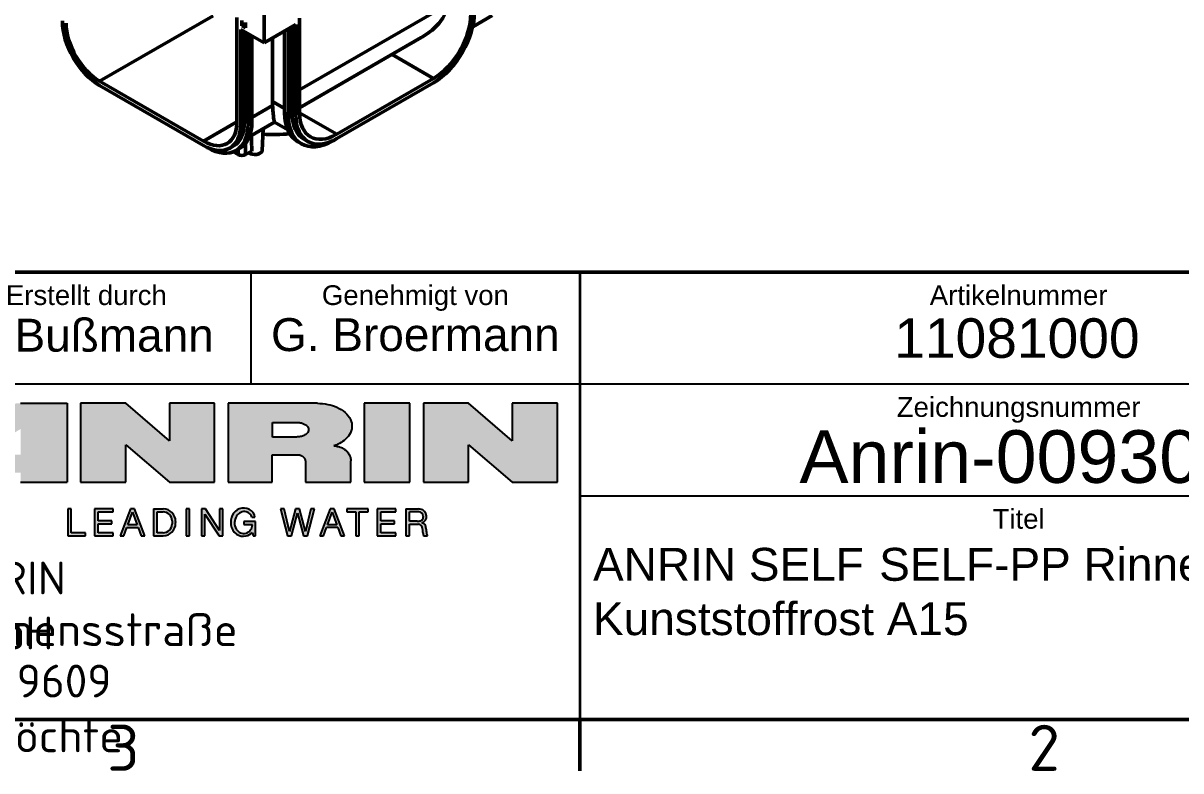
# Model space of a CAD drawing. Header units: millimetres. Extents: x 0 to 2100, y 0 to 1485.
# Drawn here: x 1188.5 to 1628.3, y 30.5 to 314.6 of the extents above; entities that cross this region are included whole.
import ezdxf
from ezdxf.enums import TextEntityAlignment as Align

# ---------------------------------------------------------------- set-up
doc = ezdxf.new("R2010")
doc.units = ezdxf.units.MM
doc.header["$LTSCALE"] = 5
doc.layers.get('0').update_dxf_attribs({"lineweight": 50})
for name, color, linetype, lineweight in [('Rahmen (ISO)', 7, 'Continuous', 50), ('Schraffur (ISO)', 7, 'Continuous', 50), ('Sichtbar (ISO)', 7, 'Continuous', 50), ('Sichtbar schmal (ISO)', 7, 'Continuous', 50), ('Skizziergeometrie (ISO)', 7, 'Continuous', 50), ('Symbole(DIN)', 7, 'Continuous', 50), ('Titel (ISO)', 7, 'Continuous', 50)]:
    doc.layers.add(name, color=color, linetype=linetype, lineweight=lineweight)
doc.styles.add('Aktuell-DIN', font='arial.ttf')
doc.styles.add('Notiztext (DIN)', font='isocpeur.ttf')
doc.styles.add('Textstil36', font='arial.ttf')
doc.styles.add('Textstil50', font='arial.ttf')
doc.styles.add('Textstil53', font='arial.ttf')
doc.styles.add('Textstil60', font='arial.ttf')
doc.styles.add('Textstil94', font='arial.ttf')
doc.styles.add('TXT 5_0', font='isocpeur.ttf')

# ---------------------------------------------------------------- blocks, each defined once
blk = doc.blocks.new('Ränder Standardrahmen')
at = {"layer": 'Rahmen (ISO)'}
blk.add_line((280, 10), (280, 6.100000143051147), dxfattribs=at)
at = {"layer": 'Rahmen (ISO)', "flags": 128}
blk.add_lwpolyline([(10, 10), (10, 287.0000076293945), (410, 287.0000076293945), (410, 10), (10, 10)], dxfattribs=at)
at = {"layer": 'Rahmen (ISO)', "color": 179, "char_height": 3.499999940395355, "attachment_point": 7, "style": 'Notiztext (DIN)'}
for s, insert in [('3', (244.0783748340615, 6.100000059604644)), ('2', (314.0783748340615, 6.100000059604644))]:
    blk.add_mtext(s, dxfattribs=dict(at, insert=insert))
blk = doc.blocks.new('Schriftfelder Kundenzeichnung DE')
at = {"layer": 'Schraffur (ISO)'}
h = blk.add_hatch(color=256, dxfattribs=at)
edge = h.paths.add_edge_path(flags=0)
edge.add_line((108.683909823923, 225.3408427413095), (110.516742063923, 225.3408427413095))
edge.add_line((110.5167420639229, 225.3408427413095), (110.5167420639229, 227.2962102213095))
edge.add_arc((111.2257004586354, 225.8655982654567), 1.59664416, 116.3613146929463, 117.7482226645101)
edge.add_arc((112.3362595360138, 223.7546137413095), 3.981931800000001, 117.7482226645103, 156.5245153357833)
edge = h.paths.add_edge_path()
edge.add_arc((110.5045526805172, 224.9907311013095), 4.26078048, 90, 151.5119102653221)
edge.add_line((106.7596833415043, 227.0230214182844), (104.712935583923, 223.2515115813095))
edge.add_line((104.712935583923, 223.2515115813095), (108.171648543923, 223.2515115813095))
edge.add_line((108.171648543923, 223.2515115813095), (108.2998586025441, 223.9915139013095))
edge.add_line((108.2998586025441, 223.9915139013095), (110.5167420639229, 223.9915139013095))
edge.add_line((110.5167420639229, 223.9915139013095), (110.5167420639229, 223.2515115813095))
edge.add_line((110.5167420639229, 223.2515115813095), (114.045733623923, 223.2515115813095))
edge.add_line((114.045733623923, 223.2515115813095), (114.045733623923, 229.2515115813095))
edge.add_line((114.045733623923, 229.2515115813095), (110.5045526805172, 229.2515115813095))
for points in [[(125.252607783923, 223.2515115813095), (121.817400063923, 223.2515115813095), (118.505964063923, 226.1045144613095), (118.505964063923, 223.2515115813095), (115.070756343923, 223.2515115813095), (115.070756343923, 229.2515115813095), (118.505964063923, 229.2515115813095), (121.817400063923, 226.3985087013095), (121.817400063923, 229.2515115813095), (125.252607783923, 229.2515115813095)], [(140.097968583923, 223.2515115813095), (136.625119383923, 223.2515115813095), (136.625119383923, 229.2515115813095), (140.097968583923, 229.2515115813095)], [(147.869635023923, 229.2515115813095), (151.304842743923, 229.2515115813095), (151.304842743923, 223.2515115813095), (147.869635023923, 223.2515115813095), (144.558199023923, 226.1045144613095), (144.558199023923, 223.2515115813095), (141.122991303923, 223.2515115813095), (141.122991303923, 229.2515115813095), (144.558199023923, 229.2515115813095), (147.869635023923, 226.3985087013095)], [(114.092750823923, 221.2198260213095), (114.092750823923, 219.1891757013095), (115.437950823923, 219.1891757013095), (115.437950823923, 219.4171757013095), (114.362750823923, 219.4171757013095), (114.362750823923, 221.2198260213095)], [(117.539431743923, 220.9918260213095), (117.539431743923, 221.2198260213095), (116.127950823923, 221.2198260213095), (116.127950823923, 219.1891757013095), (117.539431743923, 219.1891757013095), (117.539431743923, 219.4171757013095), (116.399148063923, 219.4171757013095), (116.399148063923, 220.0905008613095), (117.454217463923, 220.0905008613095), (117.454217463923, 220.3185008613095), (116.399148063923, 220.3185008613095), (116.399148063923, 220.9918260213095)], [(123.086601303923, 221.2198260213095), (123.086601303923, 219.1891757013095), (123.356828463923, 219.1891757013095), (123.356828463923, 221.2198260213095)], [(124.262986023923, 221.2198260213095), (124.262986023923, 219.1891757013095), (124.518913143923, 219.1891757013095), (124.518913143923, 220.8277610613095), (125.589754863923, 219.1891757013095), (125.881309503923, 219.1891757013095), (125.881309503923, 221.2198260213095), (125.625382383923, 221.2198260213095), (125.625382383923, 219.5812406613095), (124.5545406639229, 221.2198260213095)], [(132.561861423923, 221.2198260213095), (132.155045343923, 219.5180909013095), (131.699562243923, 221.2198260213095), (131.4071755239229, 221.2198260213095), (130.951692423923, 219.5180909013095), (130.544876343923, 221.2198260213095), (130.268875503923, 221.2198260213095), (130.805499063923, 219.1891757013095), (131.097885783923, 219.1891757013095), (131.553368883923, 220.8909108213095), (132.008851983923, 219.1891757013095), (132.301238703923, 219.1891757013095), (132.837862263923, 221.2198260213095)], [(135.977502663923, 219.1891757013095), (136.247237223923, 219.1891757013095), (136.247237223923, 220.9918260213095), (136.924449183923, 220.9918260213095), (136.924449183923, 221.2198260213095), (135.300290703923, 221.2198260213095), (135.300290703923, 220.9918260213095), (135.977502663923, 220.9918260213095)], [(139.015114863923, 219.1891757013095), (139.015114863923, 219.4171757013095), (137.874831183923, 219.4171757013095), (137.874831183923, 220.0905008613095), (138.929900583923, 220.0905008613095), (138.929900583923, 220.3185008613095), (137.874831183923, 220.3185008613095), (137.874831183923, 220.9918260213095), (139.015114863923, 220.9918260213095), (139.015114863923, 221.2198260213095), (137.603633943923, 221.2198260213095), (137.603633943923, 219.1891757013095)]]:
    blk.add_hatch(color=256, dxfattribs=at).paths.add_polyline_path(points)
h = blk.add_hatch(color=256, dxfattribs=at)
edge = h.paths.add_edge_path(flags=0)
edge.add_line((129.642346503923, 227.8052701413094), (129.642346503923, 226.6901711013095))
edge.add_line((129.642346503923, 226.6901711013095), (131.480023983923, 226.6901711013095))
edge.add_spline(control_points=[(131.480023983923, 226.6901711013095), (131.5318805497063, 226.6916958227884), (131.6305581805931, 226.6945972085825), (131.7834079712094, 226.7187347864066), (131.9456075507691, 226.7621980947508), (132.1091953016572, 226.8344387768472), (132.2411939532879, 226.9285784099501), (132.3403721803921, 227.0402636060593), (132.396135090417, 227.1601969955236), (132.4018507240181, 227.2893400885062), (132.3685830476563, 227.4029543419422), (132.2920363050484, 227.5186120536297), (132.1869485253285, 227.6088157974424), (132.0663152088053, 227.6797835189072), (131.9581459113344, 227.7259415766284), (131.8527252149688, 227.7585600237585), (131.7479852451018, 227.7823689967755), (131.6253257673098, 227.8010784926916), (131.5313444046484, 227.8037896558978), (131.480023983923, 227.8052701413094)], knot_values=[-0.2348443077656115, -0.2348443077656115, -0.2348443077656115, -0.2348443077656115, -0.2192949338551818, -0.2052554725607108, -0.1885299087278163, -0.1690334631389931, -0.1519110800315538, -0.1403572958252844, -0.1244643519458432, -0.1133909403395071, -0.1022811609910772, -0.08951621207976893, -0.07231263734836829, -0.06124997503032472, -0.04759695909511757, -0.03714336058679168, -0.02818110863432662, -0.01538886339449367, 0, 0, 0, 0], degree=3, periodic=0)
edge.add_line((131.480023983923, 227.8052701413094), (129.642346503923, 227.8052701413094))
edge = h.paths.add_edge_path()
edge.add_spline(control_points=[(134.3150813439229, 226.0103985813095), (134.4168598895055, 226.0499850707431), (134.6939340057785, 226.1577522972583), (135.1242053294814, 226.422542312788), (135.5393193016908, 226.8579692208423), (135.7441753496952, 227.4401807852996), (135.6188050910975, 228.067237885474), (135.188165090126, 228.5998506058473), (134.5630450770148, 228.975213475255), (133.8338599334821, 229.208407002818), (133.3252697546637, 229.2368130615507), (133.0621032639229, 229.2515115813095)], knot_values=[0, 0, 0, 0, 0.03273779986462733, 0.08912287864097368, 0.1501897263755084, 0.2100176711255166, 0.2664548752384519, 0.3341424044766891, 0.4091241048504136, 0.4826164910825286, 0.5614219785737962, 0.5614219785737962, 0.5614219785737962, 0.5614219785737962], degree=3, periodic=0)
edge.add_line((133.0621032639229, 229.2515115813095), (126.2776305039229, 229.2515115813095))
edge.add_line((126.277630503923, 229.2515115813095), (126.277630503923, 223.2515115813094))
edge.add_line((126.277630503923, 223.2515115813095), (129.640630143923, 223.2515115813095))
edge.add_line((129.640630143923, 223.2515115813095), (129.640630143923, 225.3408427413095))
edge.add_line((129.640630143923, 225.3408427413095), (131.617366023923, 225.3408427413095))
edge.add_spline(control_points=[(131.617366023923, 225.3408427413095), (131.6488713517749, 225.3391210629297), (131.7096549333692, 225.3357994095647), (131.7990697278204, 225.3095878925087), (131.872281801242, 225.2741947818108), (131.9337235729713, 225.2322818866625), (131.9865197590555, 225.1865581139826), (132.0300926899619, 225.1373930018526), (132.0741991413703, 225.0750696916928), (132.1122919188791, 225.0043523735758), (132.1455681176842, 224.9096097331732), (132.1624950295837, 224.8218552984954), (132.1642300527399, 224.7638858272553), (132.164888943923, 224.7418713813095)], knot_values=[0, 0, 0, 0, 0.009437148749291642, 0.01820719669116636, 0.02774254030071362, 0.03371989700886165, 0.04047332671375441, 0.04864753822361823, 0.05335390803231722, 0.0633642127570237, 0.07261690739271422, 0.08340067882478427, 0.09000333732218208, 0.09000333732218208, 0.09000333732218208, 0.09000333732218208], degree=3, periodic=0)
edge.add_line((132.164888943923, 224.7418713813095), (132.164888943923, 223.2515115813094))
edge.add_line((132.164888943923, 223.2515115813095), (135.600096663923, 223.2515115813095))
edge.add_line((135.600096663923, 223.2515115813095), (135.600096663923, 224.8899704613095))
edge.add_spline(control_points=[(135.600096663923, 224.8899704613095), (135.5969135726795, 224.9497369570432), (135.5914782726407, 225.0517914731497), (135.5554397474652, 225.1884953475542), (135.5074912832181, 225.3128218758276), (135.4394430282167, 225.4367425261486), (135.3534139701515, 225.5517938194365), (135.2404039955451, 225.6704034442483), (135.111628615453, 225.7719278015089), (134.9566551882107, 225.8619626514578), (134.8241544066446, 225.9192584722618), (134.7024348326499, 225.9579576020105), (134.5708608940054, 225.9892465075556), (134.4424725479349, 226.0072562669392), (134.346413905029, 226.0096257119596), (134.3150813439229, 226.0103985813095)], knot_values=[0, 0, 0, 0, 0.01790270397454535, 0.03056983295888588, 0.04221164982264758, 0.057826131227419, 0.07280866371495635, 0.08518183669927369, 0.1068974509930123, 0.1217176774808403, 0.1388591343700172, 0.1500828583150381, 0.1599955145979027, 0.1794151422518301, 0.1888157834339211, 0.1888157834339211, 0.1888157834339211, 0.1888157834339211], degree=3, periodic=0)
h = blk.add_hatch(color=256, dxfattribs=at)
h.paths.add_polyline_path([(119.021969763923, 220.9790897013095), (119.375604997844, 220.0260197013095), (118.6683345300019, 220.0260197013095)], flags=0)
h.paths.add_polyline_path([(118.357824783923, 219.1891757013095), (118.079050503923, 219.1891757013095), (118.872720123923, 221.2198260213095), (119.1712194039229, 221.2198260213095), (119.964889023923, 219.1891757013095), (119.686114743923, 219.1891757013095), (119.4591581092633, 219.8008386213095), (118.5847814185826, 219.8008386213095)])
h = blk.add_hatch(color=256, dxfattribs=at)
edge = h.paths.add_edge_path(flags=0)
edge.add_line((122.022680343923, 220.3187820213095), (122.022680343923, 220.0902197013095))
edge.add_arc((121.344585543923, 220.0902197013095), 0.6780948, -90, 0, ccw=False)
edge.add_line((121.344585543923, 219.4121249013095), (120.888736383923, 219.4121249013095))
edge.add_line((120.888736383923, 219.4121249013095), (120.888736383923, 220.9968768213095))
edge.add_line((120.888736383923, 220.9968768213095), (121.344585543923, 220.9968768213095))
edge.add_arc((121.344585543923, 220.3187820213095), 0.6780948, 0, 90, ccw=False)
edge = h.paths.add_edge_path()
edge.add_line((122.292907503923, 220.2777335013095), (122.292907503923, 220.1312682213095))
edge.add_arc((121.350814983923, 220.1312682213095), 0.9420925200000002, -90, 0, ccw=False)
edge.add_line((121.350814983923, 219.1891757013095), (120.618509223923, 219.1891757013095))
edge.add_line((120.618509223923, 219.1891757013095), (120.618509223923, 221.2198260213095))
edge.add_line((120.618509223923, 221.2198260213095), (121.350814983923, 221.2198260213095))
edge.add_arc((121.350814983923, 220.2777335013095), 0.9420925200000002, 0, 90, ccw=False)
h = blk.add_hatch(color=256, dxfattribs=at)
edge = h.paths.add_edge_path()
edge.add_arc((127.4262397882722, 220.3651757013095), 0.9096000000000004, 108.7548966671923, 155.983844719467)
edge.add_arc((127.807688463923, 220.1952149180556), 1.3272, 155.9838447194682, 187.9914345018063)
edge.add_arc((127.5224852712298, 220.1551757013095), 1.039200000000001, 187.991434501805, 233.7769540661515)
edge.add_arc((127.4381004384694, 220.0399757013095), 0.8964000000000004, 233.7769540661532, 284.14111023393)
edge.add_arc((127.4187510198735, 220.1167757013095), 0.9755999999999999, 284.1411102339305, 316.1812399542431)
edge.add_line((128.1226791656291, 219.4412903013095), (128.193566103923, 219.1891757013095))
edge.add_line((128.193566103923, 219.1891757013095), (128.363966103923, 219.1891757013095))
edge.add_line((128.363966103923, 219.1891757013095), (128.363966103923, 220.2576428613095))
edge.add_line((128.363966103923, 220.2576428613095), (127.473759663923, 220.2576428613095))
edge.add_line((127.473759663923, 220.2576428613095), (127.473759663923, 220.0305529413095))
edge.add_line((127.473759663923, 220.0305529413095), (128.1257988137048, 220.0305529413095))
edge.add_arc((127.4694716349456, 220.0207757013095), 0.6564000000000001, -150.37950396507392, 0.8534663380053757, ccw=False)
edge.add_arc((127.7417420887227, 220.1755757013095), 0.9696000000000005, 148.1617581461661, 209.6204960349263, ccw=False)
edge.add_arc((127.5195022183124, 220.3135757013095), 0.708, 78.44410074413952, 148.1617581461653, ccw=False)
edge.add_arc((127.5550797393053, 220.4875757013095), 0.5304000000000002, 11.53554341040342, 78.44410074413878, ccw=False)
edge.add_line((128.074766103923, 220.5936428613095), (128.324366103923, 220.5936428613095))
edge.add_arc((127.6013750059995, 220.5276135320432), 0.7260000000000002, 5.21823285918623, 65.66421573335826)
edge.add_arc((127.4698379533712, 220.2367757013095), 1.045200000000001, 65.66421573336058, 108.7548966671922)
h = blk.add_hatch(color=256, dxfattribs=at)
h.paths.add_polyline_path([(134.535621877844, 220.0260197013095), (134.181986643923, 220.9790897013095), (133.8283514100019, 220.0260197013095)], flags=0)
h.paths.add_polyline_path([(134.032737003923, 221.2198260213095), (133.239067383923, 219.1891757013095), (133.517841663923, 219.1891757013095), (133.7447982985826, 219.8008386213095), (134.6191749892633, 219.8008386213095), (134.846131623923, 219.1891757013095), (135.124905903923, 219.1891757013095), (134.331236283923, 221.2198260213095)])
h = blk.add_hatch(color=256, dxfattribs=at)
edge = h.paths.add_edge_path(flags=0)
edge.add_line((140.771062743923, 220.9968768213095), (140.066121063923, 220.9968768213095))
edge.add_line((140.066121063923, 220.9968768213095), (140.066121063923, 220.2839815413095))
edge.add_line((140.066121063923, 220.2839815413095), (140.633433783923, 220.2839815413095))
edge.add_arc((140.633433783923, 221.1473537013095), 0.86337216, 270, 289.1620101958619)
edge.add_arc((140.824118943923, 220.5986092605525), 0.2824407600000001, 289.1620101958597, 360)
edge.add_line((141.106559703923, 220.5986092605525), (141.106559703923, 220.6613798613095))
edge.add_arc((140.771062743923, 220.6613798613095), 0.3354969600000001, 0, 90)
edge = h.paths.add_edge_path()
edge.add_line((139.796039943923, 221.2198260213095), (139.796039943923, 219.1891757013095))
edge.add_line((139.796039943923, 219.1891757013095), (140.066121063923, 219.1891757013095))
edge.add_line((140.066121063923, 219.1891757013095), (140.066121063923, 220.0568142213095))
edge.add_line((140.066121063923, 220.0568142213095), (140.757378303923, 220.0568142213095))
edge.add_arc((140.757378303923, 219.7724142213095), 0.2844, 12.877147864535516, 90, ccw=False)
edge.add_arc((138.890345279691, 219.3455902219524), 2.199600000000001, 0.34767452326332204, 12.877147864535289, ccw=False)
edge.add_arc((141.422298663923, 219.3609544686387), 0.3323999999999999, 180.3476745232685, 211.1167275824202)
edge.add_line((141.137725623923, 219.1891757013095), (141.4374325839229, 219.1891757013095))
edge.add_arc((141.810972903923, 219.4630769049109), 0.4632000000000002, 190.0760485959375, 216.2510084252529, ccw=False)
edge.add_arc((143.2228554653303, 219.7139626015817), 1.8972, 181.1097201713741, 190.0760485959349, ccw=False)
edge.add_arc((140.454974703923, 219.6603468330855), 0.8712000000000004, 1.10972017137414, 19.97247768533239)
edge.add_arc((140.977159143923, 219.8501224127102), 0.3156000000000001, 19.97247768533407, 85.20143695251477)
edge.add_arc((140.844616383923, 220.6563195945944), 0.5167545600000002, 287.9134775026913, 363.4992817117508)
edge.add_arc((140.7984608387399, 220.6534971813095), 0.5629963200000003, 3.499281711751236, 81.2837322856036)
edge.add_arc((140.7547331892268, 220.3682773413095), 0.8515486800000001, 81.2837322856041, 90)
edge.add_line((140.7547331892268, 221.2198260213095), (139.796039943923, 221.2198260213095))
at = {"layer": 'Skizziergeometrie (ISO)', "color": 7, "lineweight": 25}
for p, q in [((110.5045526805172, 229.2515115813095), (114.045733623923, 229.2515115813095)), ((114.045733623923, 229.2515115813095), (114.045733623923, 223.2515115813095)), ((115.070756343923, 229.2515115813095), (115.070756343923, 223.2515115813095)), ((118.505964063923, 229.2515115813095), (115.070756343923, 229.2515115813095)), ((121.817400063923, 226.3985087013095), (118.505964063923, 229.2515115813095)), ((125.252607783923, 229.2515115813095), (121.817400063923, 229.2515115813095)), ((121.817400063923, 229.2515115813095), (121.817400063923, 226.3985087013095)), ((125.252607783923, 223.2515115813095), (125.252607783923, 229.2515115813095)), ((126.277630503923, 229.2515115813095), (126.277630503923, 223.2515115813095)), ((133.0621032639229, 229.2515115813095), (126.277630503923, 229.2515115813095)), ((140.097968583923, 229.2515115813095), (136.625119383923, 229.2515115813095)), ((136.625119383923, 229.2515115813095), (136.625119383923, 223.2515115813095)), ((140.097968583923, 223.2515115813095), (140.097968583923, 229.2515115813095)), ((144.558199023923, 229.2515115813095), (141.122991303923, 229.2515115813095)), ((141.122991303923, 229.2515115813095), (141.122991303923, 223.2515115813095)), ((147.869635023923, 226.3985087013095), (144.558199023923, 229.2515115813095)), ((147.869635023923, 229.2515115813095), (147.869635023923, 226.3985087013095)), ((151.304842743923, 229.2515115813095), (147.869635023923, 229.2515115813095)), ((151.304842743923, 223.2515115813095), (151.304842743923, 229.2515115813095)), ((129.642346503923, 227.8052701413094), (131.480023983923, 227.8052701413094)), ((129.642346503923, 226.6901711013095), (129.642346503923, 227.8052701413094)), ((118.505964063923, 226.1045144613095), (121.817400063923, 223.2515115813095)), ((118.505964063923, 223.2515115813095), (118.505964063923, 226.1045144613095)), ((131.480023983923, 226.6901711013095), (129.642346503923, 226.6901711013095)), ((144.558199023923, 223.2515115813095), (144.558199023923, 226.1045144613095)), ((144.558199023923, 226.1045144613095), (147.869635023923, 223.2515115813095)), ((129.640630143923, 223.2515115813095), (129.640630143923, 225.3408427413095)), ((129.640630143923, 225.3408427413095), (131.617366023923, 225.3408427413095)), ((132.164888943923, 224.7418713813095), (132.164888943923, 223.2515115813095)), ((135.600096663923, 223.2515115813095), (135.600096663923, 224.8899704613095)), ((110.5167420639229, 223.2515115813095), (114.045733623923, 223.2515115813095)), ((115.070756343923, 223.2515115813095), (118.505964063923, 223.2515115813095)), ((121.817400063923, 223.2515115813095), (125.252607783923, 223.2515115813095)), ((126.277630503923, 223.2515115813095), (129.640630143923, 223.2515115813095)), ((132.164888943923, 223.2515115813095), (135.600096663923, 223.2515115813095)), ((136.625119383923, 223.2515115813095), (140.097968583923, 223.2515115813095)), ((141.122991303923, 223.2515115813095), (144.558199023923, 223.2515115813095)), ((147.869635023923, 223.2515115813095), (151.304842743923, 223.2515115813095)), ((114.362750823923, 221.2198260213095), (114.092750823923, 221.2198260213095)), ((114.092750823923, 221.2198260213095), (114.092750823923, 219.1891757013095)), ((114.362750823923, 219.4171757013095), (114.362750823923, 221.2198260213095)), ((116.127950823923, 221.2198260213095), (116.127950823923, 219.1891757013095)), ((117.539431743923, 221.2198260213095), (116.127950823923, 221.2198260213095)), ((116.399148063923, 220.9918260213095), (117.539431743923, 220.9918260213095)), ((116.399148063923, 220.3185008613095), (116.399148063923, 220.9918260213095)), ((117.539431743923, 220.9918260213095), (117.539431743923, 221.2198260213095)), ((118.872720123923, 221.2198260213095), (118.079050503923, 219.1891757013095)), ((118.6683345300019, 220.0260197013095), (119.021969763923, 220.9790897013095)), ((119.1712194039229, 221.2198260213095), (118.872720123923, 221.2198260213095)), ((119.021969763923, 220.9790897013095), (119.375604997844, 220.0260197013095)), ((119.964889023923, 219.1891757013095), (119.1712194039229, 221.2198260213095)), ((120.618509223923, 221.2198260213095), (121.350814983923, 221.2198260213095)), ((120.618509223923, 221.2198260213095), (120.618509223923, 219.1891757013095)), ((120.888736383923, 220.9968768213095), (121.344585543923, 220.9968768213095)), ((120.888736383923, 219.4121249013095), (120.888736383923, 220.9968768213095)), ((123.086601303923, 221.2198260213095), (123.086601303923, 219.1891757013095)), ((123.356828463923, 221.2198260213095), (123.086601303923, 221.2198260213095)), ((123.356828463923, 219.1891757013095), (123.356828463923, 221.2198260213095)), ((124.262986023923, 221.2198260213095), (124.262986023923, 219.1891757013095)), ((124.5545406639229, 221.2198260213095), (124.262986023923, 221.2198260213095)), ((124.518913143923, 220.8277610613095), (125.589754863923, 219.1891757013095)), ((124.518913143923, 219.1891757013095), (124.518913143923, 220.8277610613095)), ((125.625382383923, 219.5812406613095), (124.5545406639229, 221.2198260213095)), ((125.881309503923, 221.2198260213095), (125.625382383923, 221.2198260213095)), ((125.625382383923, 221.2198260213095), (125.625382383923, 219.5812406613095)), ((125.881309503923, 219.1891757013095), (125.881309503923, 221.2198260213095)), ((130.268875503923, 221.2198260213095), (130.805499063923, 219.1891757013095)), ((130.544876343923, 221.2198260213095), (130.268875503923, 221.2198260213095)), ((130.951692423923, 219.5180909013095), (130.544876343923, 221.2198260213095)), ((131.4071755239229, 221.2198260213095), (130.951692423923, 219.5180909013095)), ((131.097885783923, 219.1891757013095), (131.553368883923, 220.8909108213095)), ((131.699562243923, 221.2198260213095), (131.4071755239229, 221.2198260213095)), ((131.553368883923, 220.8909108213095), (132.008851983923, 219.1891757013095)), ((132.155045343923, 219.5180909013095), (131.699562243923, 221.2198260213095)), ((132.561861423923, 221.2198260213095), (132.155045343923, 219.5180909013095)), ((132.301238703923, 219.1891757013095), (132.837862263923, 221.2198260213095)), ((132.837862263923, 221.2198260213095), (132.561861423923, 221.2198260213095)), ((134.032737003923, 221.2198260213095), (133.239067383923, 219.1891757013095)), ((133.8283514100019, 220.0260197013095), (134.181986643923, 220.9790897013095)), ((134.331236283923, 221.2198260213095), (134.032737003923, 221.2198260213095)), ((134.181986643923, 220.9790897013095), (134.535621877844, 220.0260197013095)), ((135.124905903923, 219.1891757013095), (134.331236283923, 221.2198260213095)), ((135.300290703923, 221.2198260213095), (135.300290703923, 220.9918260213095)), ((136.924449183923, 221.2198260213095), (135.300290703923, 221.2198260213095)), ((135.300290703923, 220.9918260213095), (135.977502663923, 220.9918260213095)), ((135.977502663923, 220.9918260213095), (135.977502663923, 219.1891757013095)), ((136.247237223923, 219.1891757013095), (136.247237223923, 220.9918260213095)), ((136.247237223923, 220.9918260213095), (136.924449183923, 220.9918260213095)), ((136.924449183923, 220.9918260213095), (136.924449183923, 221.2198260213095)), ((137.603633943923, 221.2198260213095), (137.603633943923, 219.1891757013095)), ((139.015114863923, 221.2198260213095), (137.603633943923, 221.2198260213095)), ((137.874831183923, 220.3185008613095), (137.874831183923, 220.9918260213095)), ((137.874831183923, 220.9918260213095), (139.015114863923, 220.9918260213095)), ((139.015114863923, 220.9918260213095), (139.015114863923, 221.2198260213095)), ((139.796039943923, 221.2198260213095), (139.796039943923, 219.1891757013095)), ((139.796039943923, 221.2198260213095), (140.7547331892268, 221.2198260213095)), ((140.066121063923, 220.2839815413095), (140.066121063923, 220.9968768213095)), ((140.771062743923, 220.9968768213095), (140.066121063923, 220.9968768213095)), ((117.454217463923, 220.3185008613095), (116.399148063923, 220.3185008613095)), ((116.399148063923, 220.0905008613095), (117.454217463923, 220.0905008613095)), ((116.399148063923, 219.4171757013095), (116.399148063923, 220.0905008613095)), ((117.454217463923, 220.0905008613095), (117.454217463923, 220.3185008613095)), ((119.375604997844, 220.0260197013095), (118.6683345300019, 220.0260197013095)), ((122.022680343923, 220.3187820213095), (122.022680343923, 220.0902197013095)), ((122.292907503923, 220.2777335013095), (122.292907503923, 220.2045008613095)), ((122.292907503923, 220.1312682213095), (122.292907503923, 220.2045008613095)), ((128.363966103923, 220.2576428613095), (127.473759663923, 220.2576428613095)), ((127.473759663923, 220.2576428613095), (127.473759663923, 220.0305529413095)), ((127.473759663923, 220.0305529413095), (128.1257988137048, 220.0305529413095)), ((128.074766103923, 220.5936428613095), (128.324366103923, 220.5936428613095)), ((128.363966103923, 219.1891757013095), (128.363966103923, 220.2576428613095)), ((134.535621877844, 220.0260197013095), (133.8283514100019, 220.0260197013095)), ((138.929900583923, 220.3185008613095), (137.874831183923, 220.3185008613095)), ((137.874831183923, 219.4171757013095), (137.874831183923, 220.0905008613095)), ((137.874831183923, 220.0905008613095), (138.929900583923, 220.0905008613095)), ((138.929900583923, 220.0905008613095), (138.929900583923, 220.3185008613095)), ((140.633433783923, 220.2839815413095), (140.066121063923, 220.2839815413095)), ((140.066121063923, 219.1891757013095), (140.066121063923, 220.0568142213095)), ((140.066121063923, 220.0568142213095), (140.757378303923, 220.0568142213095)), ((141.106559703923, 220.6613798613095), (141.106559703923, 220.5986092605525)), ((114.092750823923, 219.1891757013095), (115.437950823923, 219.1891757013095)), ((115.437950823923, 219.4171757013095), (114.362750823923, 219.4171757013095)), ((115.437950823923, 219.1891757013095), (115.437950823923, 219.4171757013095)), ((116.127950823923, 219.1891757013095), (117.539431743923, 219.1891757013095)), ((117.539431743923, 219.4171757013095), (116.399148063923, 219.4171757013095)), ((117.539431743923, 219.1891757013095), (117.539431743923, 219.4171757013095)), ((118.079050503923, 219.1891757013095), (118.357824783923, 219.1891757013095)), ((118.357824783923, 219.1891757013095), (118.5847814185826, 219.8008386213095)), ((118.5847814185826, 219.8008386213095), (119.4591581092633, 219.8008386213095)), ((119.4591581092633, 219.8008386213095), (119.686114743923, 219.1891757013095)), ((119.686114743923, 219.1891757013095), (119.964889023923, 219.1891757013095)), ((120.618509223923, 219.1891757013095), (121.350814983923, 219.1891757013095)), ((121.344585543923, 219.4121249013095), (120.888736383923, 219.4121249013095)), ((123.086601303923, 219.1891757013095), (123.356828463923, 219.1891757013095)), ((124.262986023923, 219.1891757013095), (124.518913143923, 219.1891757013095)), ((125.589754863923, 219.1891757013095), (125.881309503923, 219.1891757013095)), ((128.1226791656291, 219.4412903013095), (128.193566103923, 219.1891757013095)), ((128.193566103923, 219.1891757013095), (128.363966103923, 219.1891757013095)), ((130.805499063923, 219.1891757013095), (131.097885783923, 219.1891757013095)), ((132.008851983923, 219.1891757013095), (132.301238703923, 219.1891757013095)), ((133.239067383923, 219.1891757013095), (133.517841663923, 219.1891757013095)), ((133.517841663923, 219.1891757013095), (133.7447982985826, 219.8008386213095)), ((134.6191749892633, 219.8008386213095), (133.7447982985826, 219.8008386213095)), ((134.6191749892633, 219.8008386213095), (134.846131623923, 219.1891757013095)), ((134.846131623923, 219.1891757013095), (135.124905903923, 219.1891757013095)), ((135.977502663923, 219.1891757013095), (136.247237223923, 219.1891757013095)), ((137.603633943923, 219.1891757013095), (139.015114863923, 219.1891757013095)), ((139.015114863923, 219.4171757013095), (137.874831183923, 219.4171757013095)), ((139.015114863923, 219.1891757013095), (139.015114863923, 219.4171757013095)), ((139.796039943923, 219.1891757013095), (140.066121063923, 219.1891757013095)), ((141.137725623923, 219.1891757013095), (141.437432583923, 219.1891757013095))]:
    blk.add_line(p, q, dxfattribs=at)
for centre, radius, start, end in [((121.344585543923, 220.3187820213095), 0.6780948, 0, 90), ((121.350814983923, 220.2777335013095), 0.9420925200000002, 0, 90), ((127.4262397882722, 220.3651757013095), 0.9096000000000003, 108.7548966671923, 155.983844719467), ((127.5195022183124, 220.3135757013095), 0.708, 78.44410074413948, 148.1617581461653), ((127.4698379533712, 220.2367757013095), 1.0452, 65.66421573336058, 108.7548966671922), ((127.5550797393053, 220.4875757013095), 0.5304000000000001, 11.53554341040343, 78.44410074413803), ((127.6013750059995, 220.5276135320432), 0.7260000000000001, 5.21823285918623, 65.66421573335954), ((140.7547331892268, 220.3682773413095), 0.8515486800000001, 81.28373228560291, 90), ((140.771062743923, 220.6613798613095), 0.3354969600000001, 0, 90), ((140.7984608387399, 220.6534971813095), 0.5629963200000001, 3.499281711751236, 81.28373228560307), ((121.344585543923, 220.0902197013095), 0.6780948, 270, 0), ((121.350814983923, 220.1312682213095), 0.9420925200000002, 270, 0), ((127.807688463923, 220.1952149180556), 1.3272, 155.9838447194682, 187.9914345018063), ((127.5224852712298, 220.1551757013095), 1.0392, 187.9914345018049, 233.7769540661515), ((127.7417420887227, 220.1755757013095), 0.9696000000000004, 148.1617581461661, 209.6204960349263), ((127.4694716349456, 220.0207757013095), 0.6564000000000002, 209.620496034926, 0.8534663380054042), ((140.633433783923, 221.1473537013095), 0.86337216, 270, 289.1620101958619), ((140.757378303923, 219.7724142213095), 0.2844, 12.87714786453554, 90), ((140.824118943923, 220.5986092605525), 0.2824407600000001, 289.1620101958597, 0), ((140.844616383923, 220.6563195945944), 0.5167545600000001, 287.9134775026913, 3.499281711750788), ((140.977159143923, 219.8501224127102), 0.3156000000000001, 19.97247768533407, 85.20143695251102), ((140.454974703923, 219.6603468330855), 0.8712000000000002, 1.10972017137414, 19.97247768533498), ((127.4381004384694, 220.0399757013095), 0.8964000000000001, 233.7769540661532, 284.1411102339306), ((127.4187510198735, 220.1167757013095), 0.9756, 284.1411102339305, 316.1812399542453), ((138.890345279691, 219.3455902219524), 2.1996, 0.3476745232632531, 12.8771478645354), ((141.422298663923, 219.3609544686387), 0.3324, 180.3476745232684, 211.1167275824202), ((143.2228554653303, 219.7139626015817), 1.897200000000001, 181.1097201713741, 190.0760485959349), ((141.810972903923, 219.4630769049109), 0.4632000000000001, 190.0760485959374, 216.2510084252529)]:
    blk.add_arc(centre, radius, start, end, dxfattribs=at)
for points in [[(133.0621032639229, 229.2515115813095), (133.8462557746336, 229.1731832606335), (134.5467567336024, 228.9508963066916), (135.1805291676098, 228.5501993626232), (135.5884603104999, 228.0100583216921), (135.6915455727778, 227.4551806509307), (135.5056253722709, 226.8865226022367), (135.0966282800945, 226.4330500365676), (134.6174821356491, 226.1358183371737), (134.3150813439229, 226.0103985813095)], [(131.480023983923, 227.8052701413094), (131.6337114573302, 227.7974042545105), (131.7602543934786, 227.778668216014), (131.8476103684736, 227.7586399949592), (131.9474376584851, 227.7276192866132), (132.0727895797133, 227.6735140164714), (132.1679057855395, 227.6170236885778), (132.2965136999456, 227.5027595091251), (132.3654462706314, 227.3953225845159), (132.3957536732886, 227.2884386237863), (132.3909585201203, 227.1778083794296), (132.3269342643267, 227.0323454591179), (132.2511889104856, 226.9451007783633), (132.1130863736701, 226.843881760126), (131.9354261898252, 226.7635823321329), (131.7740744651306, 226.7195361121942), (131.6353101601302, 226.6982026876764), (131.480023983923, 226.6901711013095)], [(131.617366023923, 225.3408427413095), (131.7113174548353, 225.3319485701201), (131.7957290500455, 225.3081566243327), (131.881511213711, 225.2665189230023), (131.9309256235622, 225.2328871609209), (131.9819957731823, 225.1886975569888), (132.0362716725853, 225.1275755468387), (132.0634713555392, 225.0891676189483), (132.1109898819901, 225.0010619453961), (132.1418554303675, 224.9138349213411), (132.1615692363428, 224.8078144587696), (132.164888943923, 224.7418713813095)], [(134.3150813439229, 226.0103985813095), (134.4090228658445, 226.0069063152109), (134.6014678914223, 225.9808850555933), (134.6978822143886, 225.9578556442858), (134.8048405013295, 225.9238391369095), (134.9621127026067, 225.8556598942196), (135.090192730592, 225.7810983911076), (135.2604374112249, 225.6462891216501), (135.3457206480241, 225.5566436505373), (135.4353090299954, 225.4365538933147), (135.5102236484788, 225.2995538827619), (135.5522722654606, 225.190994664826), (135.5834603626697, 225.0682228510287), (135.600096663923, 224.8899704613095)]]:
    blk.add_spline(points, degree=3, dxfattribs=at)
at = {"layer": 'Titel (ISO)', "lineweight": 50}
for p, q in [((283.008889163923, 239.2203436413095), (103.008889163923, 239.2203436413095)), ((103.008889163923, 205.2203436413095), (283.008889163923, 205.2203436413095))]:
    blk.add_line(p, q, dxfattribs=at)
at = {"layer": 'Titel (ISO)', "lineweight": 25}
for p, q in [((128.008889163923, 239.2203436413095), (128.008889163923, 230.7203436413095)), ((103.008889163923, 230.7203436413095), (283.008889163923, 230.7203436413095)), ((153.008889163923, 222.2203436413095), (283.008889163923, 222.2203436413095))]:
    blk.add_line(p, q, dxfattribs=at)
at = {"layer": 'Titel (ISO)', "lineweight": 35}
blk.add_line((153.008889163923, 239.2203436413095), (153.008889163923, 205.2203436413095), dxfattribs=at)
at = {"layer": 'Symbole(DIN)', "color": 7, "style": 'Aktuell-DIN'}
for s, insert, char_height, attachment_point in [('\\fArial|b0|i0;Erstellt durch', (115.508889163923, 238.2203436413095), 1.500000059604645, 2), ('\\fArial|b0|i0;Genehmigt von', (140.508889163923, 238.2203436413095), 1.500000059604645, 2), ('\\fArial|b0|i0;Artikelnummer', (186.3422224972563, 238.2203436413095), 1.500000059604645, 2), ('\\fArial|b0|i0;Zeichnungsnummer', (186.3422224972563, 229.7203436413095), 1.500000059604645, 2), ('\\fArial|b0|i0;Titel', (186.3422224972563, 221.2203436413095), 1.500000059604645, 2), ('\\fArial|b0|i0; ', (174.5843457831856, 218.7203436413095), 3.00000011920929, 1)]:
    blk.add_mtext(s, dxfattribs=dict(at, insert=insert, char_height=char_height, attachment_point=attachment_point))
at = {"layer": 'Symbole(DIN)', "color": 7, "char_height": 2.5, "style": 'Aktuell-DIN'}
for s, insert, width, attachment_point in [('\\fArial|b0|i0;G. Broermann', (140.508889163923, 235.7203436413095), 21.93025827407837, 2), ('\\fArial|b0|i0;ANRIN SELF', (154.0088891639229, 218.2641696253106), 20.5754566192627, 1), ('\\fArial|b0|i0;SELF-PP Rinne 080 m. ', (175.7482170714852, 218.2641696253106), 37.26752996444702, 1), ('\\fArial|b0|i0;Kunststoffrost A15', (154.0088891639229, 214.136312536268), 28.5346794128418, 1)]:
    blk.add_mtext(s, dxfattribs=dict(at, insert=insert, width=width, attachment_point=attachment_point))
at = {"layer": 'Symbole(DIN)', "color": 7}
for tag, p, height, style in [('Artikelnummer_001', (176.8909942908661, 232.7080652132904), 3.00000011920929, 'Textstil60'), ('AUTOR_001', (105.9804103098984, 233.1777106263027), 2.5, 'Textstil36'), ('BAUTEILNUMMER_001', (169.6928361645772, 223.2039725036983), 4.000000059604645, 'Textstil53'), ('REVISIONSNUMMER_001', (214.9937686407158, 223.2203435817049), 4.000000059604645, 'Textstil53'), ('VaultStatus_001', (259.3015220491799, 225.1862371989935), 2.000000029802322, 'Textstil50'), ('MASSE\\P3;_001', (228.2150052575294, 215.7080652132903), 3.00000011920929, 'Textstil60'), ('Dokumentenart_001', (222.3492143117174, 207.7203436413094), 2.5, 'Textstil36'), ('Anfänglicher_Ansichtsmaßstab_001', (254.4908127655601, 207.7101117177078), 2.5, 'Textstil36'), ('Blattgröße_001', (265.9522725199939, 207.7101117177078), 2.5, 'Textstil36'), ('Blattnummer_001', (277.1681661079884, 207.7101117177078), 2.5, 'Textstil36')]:
    blk.add_attdef(tag, p, '', height=height, dxfattribs=dict(at, style=style))
for tag, height, style, p in [('MATERIAL', 1.800000071525574, 'Textstil94', (236.3422224972563, 235.7203436413095)), ('Oberfläche', 2.5, 'Textstil36', (236.3422224972563, 227.2203436413095)), ('GENEHM.DAT._KONSTR.', 3.00000011920929, 'Textstil60', (268.008889163923, 218.7203436413095))]:
    blk.add_attdef(tag, text='', height=height, dxfattribs=dict(at, style=style)).set_placement(p, align=Align.TOP_CENTER)
at = {"layer": 'Titel (ISO)', "color": 179, "char_height": 2.5, "attachment_point": 1, "style": 'TXT 5_0'}
for s, insert, width in [('\\fISOCPEUR|b0|i0;ANRIN GmbH', (104.5403373575877, 217.2203436413095), 16.91164970397949), ('\\fISOCPEUR|b0|i0;Siemensstraße 1', (104.5403373575877, 213.2959991612718), 21.75723314285278), ('\\fISOCPEUR|b0|i0;D-59609 Anröchte', (104.5403373575877, 209.3951105990694), 23.94448757171631)]:
    blk.add_mtext(s, dxfattribs=dict(at, insert=insert, width=width))

msp = doc.modelspace()

# ---------------------------------------------------------------- linework, layer by layer
at = {"layer": 'Sichtbar (ISO)'}
for p, q in [((1269.738127976475, 316.7244693207857), (1269.738127976475, 277.124385145791)), ((1280.061886981797, 307.0898096658376), (1280.061886981797, 318.5207617988258)), ((1359.270468017482, 313.2208210738956), (1366.701620000788, 317.511198671845)), ((1271.57660560756, 313.6217823132602), (1271.57660560756, 315.6630237655795)), ((1271.57660560756, 313.6217823132602), (1272.07158035439, 313.9075561165847)), ((1272.990819169933, 312.8052857323323), (1271.57660560756, 313.6217823132602)), ((1271.930158998154, 313.9892057746779), (1272.990819169933, 313.3768333389821)), ((1272.990819169933, 314.8465271846517), (1272.990819169933, 312.8052857323323)), ((1280.061886981797, 307.0898096658376), (1292.08270226197, 314.0300306037223)), ((1289.254275137224, 312.3970374418673), (1289.254275137224, 279.737174204758)), ((1290.668488699597, 313.213534022795), (1290.668488699597, 280.5536707856857)), ((1292.08270226197, 279.7371742047578), (1292.08270226197, 314.0300306037223)), ((1293.496915824343, 280.5536707856853), (1293.496915824343, 316.4795203465052)), ((1271.152341538848, 276.3078885648632), (1271.152341538848, 312.233738125683)), ((1271.152341538848, 312.233738125683), (1280.061886981797, 307.0898096658376)), ((1272.566555101221, 277.1243851457908), (1272.566555101221, 311.417241544755)), ((1273.980768663594, 310.6007449638271), (1273.980768663594, 276.3078885648629)), ((1275.394982225967, 309.784248382899), (1275.394982225967, 277.1243851457905)), ((1283.173156819021, 284.8811026646032), (1283.173156819021, 308.8861021438799)), ((1287.840061574851, 311.5805408609399), (1287.840061574851, 280.5536707856858)), ((1339.706517529337, 309.1235813780024), (1293.496915824343, 282.4444553944865)), ((1257.010205915119, 269.7759159174425), (1217.553647524916, 292.5561705253295)), ((1217.553647524916, 290.9231773634741), (1257.010205915119, 268.1429227555871)), ((1344.408604069782, 293.6176160805246), (1307.639051448076, 272.3887049764068)), ((1344.408604069782, 291.9846229186692), (1307.639051448077, 270.7557118145515)), ((1284.001583943769, 276.9623229771935), (1274.421208734819, 271.4310907713705)), ((1279.275514569186, 266.2257756722233), (1279.626787841906, 274.436533270134)), ((1283.985096015985, 276.9718422867375), (1289.014792800015, 274.0679454945346)), ((1292.810624323328, 269.5670200659922), (1294.224837885701, 268.7505234850643)), ((1295.224837885701, 270.482574292633), (1296.639051448074, 269.6660777117052)), ((1306.224837885703, 269.9392152336239), (1307.639051448077, 270.7557118145513)), ((1258.424419477492, 267.3264261746593), (1257.010205915119, 268.1429227555873)), ((1268.42441947749, 267.9688428793792), (1267.010205915117, 267.1523462984516)), ((1270.1623920452, 264.6319874575904), (1268.298628306557, 265.7080319538018)), ((1269.42441947749, 266.2367920718102), (1270.838633039863, 267.0532886527377)), ((1275.382333155082, 266.0127287006786), (1272.990819169946, 264.6319874575901))]:
    msp.add_line(p, q, dxfattribs=at)
for centre, major_axis, ratio, start_param, end_param in [((1344.408604069782, 309.9475476990792), (-11.00000000000369, -19.05255888325572), 0.5773502691897111, 0.785398163397776, 2.356194490192655), ((1344.408604069782, 309.9475476990791), (10.00000000000123, 17.32050807568813), 0.577350269189711, 3.926990816987068, 5.497787143781968), ((1217.553647524916, 307.2531089820286), (9.999999999998813, -17.32050807568946), 0.5773502691895402, 3.92699081698707, 5.497787143781964), ((1217.553647524916, 307.2531089820286), (-8.999999999997064, 15.58845726812158), 0.57735026918954, 0.7853981633977591, 2.35619449019266), ((1298.729506005147, 293.8625650548195), (11.0000000000174, 19.05255888327948), 0.577350269189711, 2.35619449019276, 2.447229268230089), ((1257.010205915119, 284.4728543741416), (8.999999999997996, -15.58845726812105), 0.5773502691895401, 5.497787143782212, 7.068583470577106), ((1258.424419477492, 285.2893509550692), (9.999999999997788, -17.32050807569007), 0.5773502691895399, 2.64407369377779e-15, 0.7853981633975217), ((1259.838633039865, 286.1058475359968), (10.99999999999755, -19.05255888325904), 0.5773502691895399, 0, 0.7853981633975247), ((1304.810624323331, 290.3516297568171), (-12.00000000000271, -20.78460969082503), 0.5773502691897111, 5.497787143782214, 6.283185307179584), ((1306.224837885703, 289.5351331758893), (-12.00000000000271, -20.78460969082503), 0.5773502691897111, 5.497787143782212, 7.068583470577099), ((1306.224837885704, 289.5351331758896), (-11.00000000000265, -19.05255888325657), 0.5773502691897111, 5.497787143782221, 6.283185307179588), ((1307.639051448077, 288.7186365949616), (-11.00000000000253, -19.05255888325636), 0.5773502691897109, 5.497787143782212, 7.068583470577098), ((1307.639051448076, 288.7186365949614), (-10.00000000000228, -17.32050807568755), 0.577350269189711, 5.49778714378222, 7.06858347057711), ((1257.010205915119, 284.4728543741416), (9.99999999999778, -17.32050807569007), 0.5773502691895399, 5.497787143782212, 7.068583470577103), ((1258.424419477492, 285.2893509550692), (10.99999999999756, -19.05255888325908), 0.5773502691895399, 5.497787143782212, 7.068583470577108), ((1283.243867497149, 301.1702094541147), (50.00000000000571, -2.220446049250313e-14), 0.5773502691896262, 4.638221513802633, 4.843787383304965), ((1271.576605607573, 265.448484038518), (-2.00000000000002, 1.204765454065893e-13), 0.5773502691896263, 0.785398163397546, 2.356194490192387), ((1276.526353075868, 266.2649806194517), (2.750000000000089, 1.631507429156188e-13), 0.5773502691896264, 3.744155679999608, 6.258490084263596)]:
    msp.add_ellipse(centre, major_axis=major_axis, ratio=ratio, start_param=start_param, end_param=end_param, dxfattribs=at)
for points, knots in [([(1339.706463849923, 309.1236743650209), (1339.8815976944, 309.2247225120674), (1340.0546039094, 309.3264467068061), (1342.2227782518, 310.6266455552927), (1344.222484329929, 312.1118288289468), (1346.615800224926, 314.6812514808349), (1347.315680268368, 315.5938550869268), (1348.451263310167, 317.4892532210797), (1348.886680024817, 318.472186503974), (1349.374124291513, 320.1456269992821), (1349.51025876857, 320.8579640816332), (1349.570305906305, 321.5825214017038)], [7.830587482650841, 7.830587482650841, 7.830587482650841, 7.830587482650841, 7.891542511281727, 7.891542511281727, 8.604988227654818, 8.604988227654818, 8.961711085841365, 8.961711085841365, 9.31843394402791, 9.31843394402791, 9.565521789174204, 9.565521789174204, 9.565521789174204, 9.565521789174204]), ([(1283.985100644435, 276.9720057716559), (1283.977879148796, 276.9760714433717), (1283.970611383995, 276.9828963563345), (1283.921109079735, 277.0479893164933), (1283.874712681296, 277.1991499143201), (1283.77331829865, 277.7458919416742), (1283.718303940421, 278.1417308989056), (1283.598848438037, 279.194339938717), (1283.534263045128, 279.8524679237514), (1283.394286234963, 281.4073160818484), (1283.318836364424, 282.3043035369363), (1283.237572620295, 283.2852999829536)], [2.164444557081316, 2.164444557081316, 2.164444557081316, 2.164444557081316, 2.230207107717932, 2.230207107717932, 2.609457261671151, 2.609457261671151, 2.98870741562437, 2.98870741562437, 3.36795756957759, 3.36795756957759, 3.747207723530809, 3.747207723530809, 3.747207723530809, 3.747207723530809])]:
    msp.add_open_spline(points, degree=3, knots=knots, dxfattribs=at)
msp.add_rational_spline([(1275.190122017745, 271.875023062251), (1275.290417210259, 268.7988895762506), (1275.382333155082, 266.0127287006786)], [1.000606246964025, 1.001380932702206, 1], degree=2, dxfattribs=at)
at = {"layer": 'Sichtbar schmal (ISO)'}
for p, q in [((1349.570305906305, 321.5825214017038), (1293.496915824343, 289.2085345435177)), ((1217.553647524916, 292.5561705253295), (1260.65361845412, 317.4399503433635)), ((1328.629000941745, 302.7279741942052), (1344.408604069782, 293.6176160805246)), ((1283.237572620295, 283.2852999829536), (1275.394982225967, 278.7573783076458)), ((1287.840061574851, 282.1866639475415), (1283.173156819021, 284.8811026646032)), ((1257.010205915119, 269.7759159174425), (1269.738127976475, 277.1243851457889)), ((1272.566555101221, 277.1243851457908), (1271.152341538848, 276.3078885648632)), ((1275.394982225967, 277.1243851457905), (1273.980768663594, 276.3078885648629)), ((1289.254275137224, 279.737174204758), (1287.840061574851, 280.5536707856858)), ((1292.08270226197, 279.7371742047578), (1290.668488699597, 280.5536707856857)), ((1307.639051448076, 272.3887049764068), (1293.496915824344, 280.5536707856871)), ((1272.990819169946, 264.6319874575901), (1272.990819169946, 268.9193762913816)), ((1270.1623920452, 264.6319874575904), (1270.1623920452, 266.662860732432))]:
    msp.add_line(p, q, dxfattribs=at)

# ---------------------------------------------------------------- block references
at = {"xscale": 5, "yscale": 5, "zscale": 5}
msp.add_blockref('Ränder Standardrahmen', (0, 0), dxfattribs=at)
ref = msp.add_blockref('Schriftfelder Kundenzeichnung DE', (634.9555541803852, -976.1017182065475), dxfattribs=dict(xscale=5, yscale=5, zscale=5))
ref.add_attrib('Artikelnummer_001', '11081000', (1519.410525634716, 187.4386078599041), dxfattribs={"layer": 'Symbole(DIN)', "color": 7, "height": 15.00000059604645, "style": 'Textstil60'})
ref.add_attrib('BAUTEILNUMMER_001', 'Anrin-009307', (1483.419735003272, 139.9181443119439), dxfattribs={"layer": 'Symbole(DIN)', "color": 7, "height": 20.00000029802322, "style": 'Textstil53'})
ref.add_attrib('AUTOR_001', 'T. Bußmann', (1164.857605729877, 189.7868349249657), dxfattribs={"layer": 'Symbole(DIN)', "color": 7, "height": 12.5, "style": 'Textstil36'})

doc.saveas('drawing.dxf')
